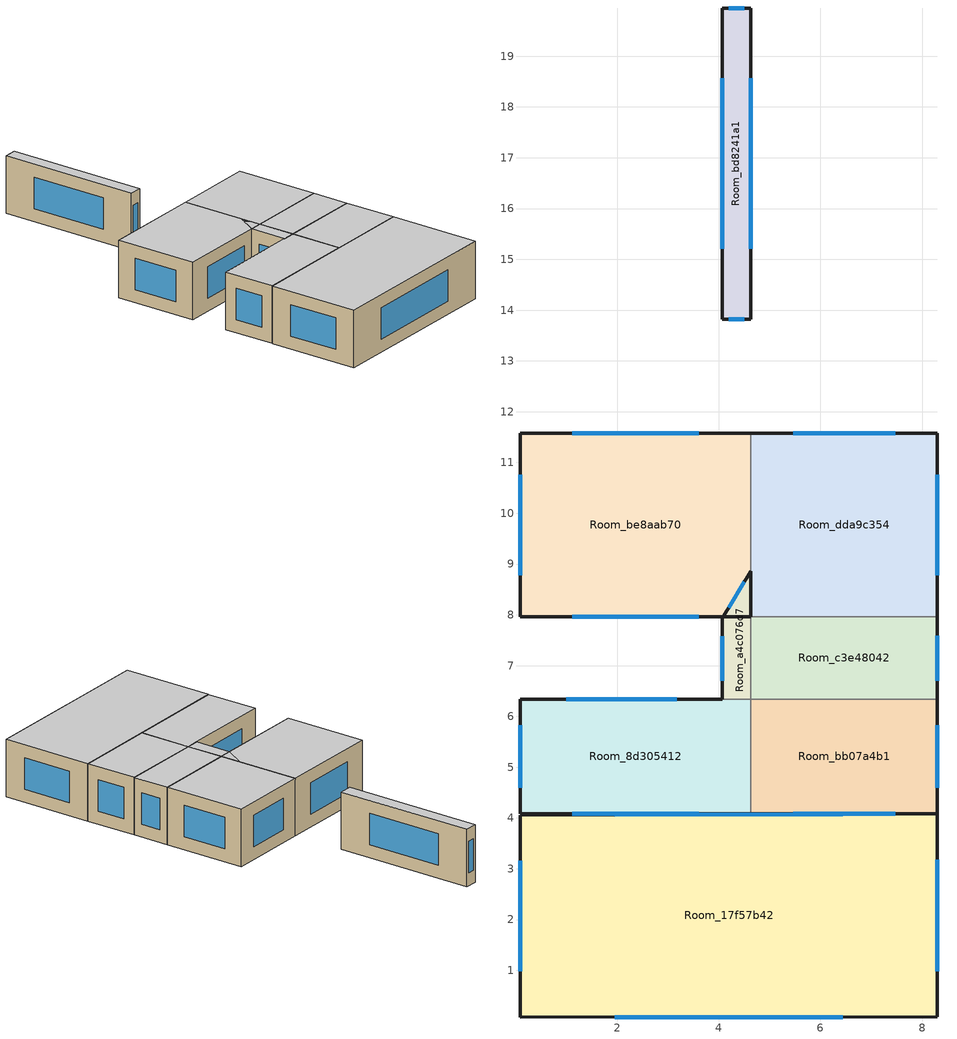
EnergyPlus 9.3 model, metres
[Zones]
Room_17f57b42
 floor adiabatic (Generic Interior Floor): 8.3,4.08 8.3,0.08 0.09,0.08 0.09,4.06 z0
 wall outside (Generic Exterior Wall): 0.09,4.06 0.09,0.08 8.3,0.08 8.3,4.08 0.09,4.06 z0:2.5
 window (Generic Double Pane): 0.09,3.16 0.09,0.98 / 1.95,0.08 6.44,0.08 / 8.3,0.99 8.3,3.17 / 6.44,4.07 1.95,4.06 z0.57:1.93
 ceiling adiabatic (Generic Interior Ceiling): 8.3,0.08 8.3,4.08 0.09,4.06 0.09,0.08 z2.5
Room_8d305412
 floor adiabatic (Generic Interior Floor): 4.63,6.34 4.63,4.08 0.09,4.08 0.09,6.34 z0
 wall outside (Generic Exterior Wall): 4.07,6.34 0.09,6.34 0.09,4.08 4.63,4.08 z0:2.5
 wall to Room_bb07a4b1 (Generic Interior Wall): 4.63,4.08 4.63,6.34 z0:2.5
 wall to Room_a4c076d7 (Generic Interior Wall): 4.63,6.34 4.07,6.34 z0:2.5
 window (Generic Double Pane): 1.12,4.08 3.6,4.08 / 3.17,6.34 0.99,6.34 / 0.09,5.83 0.09,4.59 z0.57:1.93
 ceiling adiabatic (Generic Interior Ceiling): 4.63,4.08 4.63,6.34 0.09,6.34 0.09,4.08 z2.5
Room_a4c076d7
 floor adiabatic (Generic Interior Floor): 4.63,8.86 4.63,6.34 4.07,6.34 4.07,7.94 z0
 wall outside (Generic Exterior Wall): 4.63,8.86 4.07,7.94 4.07,6.34 z0:2.5
 wall to Room_c3e48042 (Generic Interior Wall): 4.63,6.34 4.63,7.96 z0:2.5
 wall to Room_dda9c354 (Generic Interior Wall): 4.63,7.96 4.63,8.86 z0:2.5
 window (Generic Double Pane): 4.07,7.57 4.07,6.7 / 4.5,8.65 4.2,8.14 z0.57:1.93
 ceiling adiabatic (Generic Interior Ceiling): 4.63,6.34 4.63,8.86 4.07,7.94 4.07,6.34 z2.5
Room_bb07a4b1
 floor adiabatic (Generic Interior Floor): 8.3,6.34 8.3,4.08 4.63,4.08 4.63,6.34 z0
 wall outside (Generic Exterior Wall): 4.63,4.08 8.3,4.08 8.3,6.34 z0:2.5
 wall to Room_c3e48042 (Generic Interior Wall): 8.3,6.34 4.63,6.34 z0:2.5
 window (Generic Double Pane): 5.46,4.08 7.47,4.08 / 8.3,4.59 8.3,5.83 z0.57:1.93
 ceiling adiabatic (Generic Interior Ceiling): 8.3,4.08 8.3,6.34 4.63,6.34 4.63,4.08 z2.5
Room_bd8241a1
 floor adiabatic (Generic Interior Floor): 4.63,19.95 4.63,13.82 4.07,13.82 4.07,19.95 z0
 wall outside (Generic Exterior Wall): 4.07,13.82 4.63,13.82 4.63,19.95 4.07,19.95 4.07,13.82 z0:2.5
 window (Generic Double Pane): 4.2,13.82 4.5,13.82 / 4.63,15.21 4.63,18.56 / 4.5,19.95 4.2,19.95 / 4.07,18.56 4.07,15.21 z0.57:1.93
 ceiling adiabatic (Generic Interior Ceiling): 4.63,13.82 4.63,19.95 4.07,19.95 4.07,13.82 z2.5
Room_be8aab70
 floor adiabatic (Generic Interior Floor): 4.63,11.58 4.63,7.96 0.09,7.96 0.09,11.58 z0
 wall outside (Generic Exterior Wall): 4.63,11.58 0.09,11.58 0.09,7.96 4.63,7.96 4.63,8.86 z0:2.5
 wall to Room_dda9c354 (Generic Interior Wall): 4.63,8.86 4.63,11.58 z0:2.5
 window (Generic Double Pane): 0.09,10.76 0.09,8.78 / 1.12,7.96 3.6,7.96 / 3.6,11.58 1.12,11.58 z0.57:1.93
 ceiling adiabatic (Generic Interior Ceiling): 4.63,7.96 4.63,11.58 0.09,11.58 0.09,7.96 z2.5
Room_c3e48042
 floor adiabatic (Generic Interior Floor): 8.3,7.96 8.3,6.34 4.63,6.34 4.63,7.96 z0
 wall outside (Generic Exterior Wall): 8.3,6.34 8.3,7.96 z0:2.5
 wall to Room_dda9c354 (Generic Interior Wall): 8.3,7.96 4.63,7.96 z0:2.5
 window (Generic Double Pane): 8.3,6.71 8.3,7.59 z0.57:1.93
 ceiling adiabatic (Generic Interior Ceiling): 8.3,6.34 8.3,7.96 4.63,7.96 4.63,6.34 z2.5
Room_dda9c354
 floor adiabatic (Generic Interior Floor): 8.3,11.58 8.3,7.96 4.63,7.96 4.63,11.58 z0
 wall outside (Generic Exterior Wall): 8.3,7.96 8.3,11.58 4.63,11.58 z0:2.5
 window (Generic Double Pane): 8.3,8.78 8.3,10.76 / 7.47,11.58 5.46,11.58 z0.57:1.93
 ceiling adiabatic (Generic Interior Ceiling): 8.3,7.96 8.3,11.58 4.63,11.58 4.63,7.96 z2.5
[Building]
Building 1: North Axis {deg}=-0; Terrain=City; Solar Distribution=FullExteriorWithReflections
[Site:Location]
Site 1: Latitude {deg}=0; Longitude {deg}=0; Time Zone {hr}=0; Elevation {m}=0
[SizingPeriod:DesignDay] Day of Month=21; Dry-Bulb Temperature Range Modifier Type=DefaultMultipliers; Barometric Pressure {Pa}=101253; Rain Indicator=No; Snow Indicator=No; Daylight Saving Time Indicator=No
Name | Month | Day Type | Maximum Dry-Bulb Temperature {C} | Daily Dry-Bulb Temperature Range {deltaC} | Humidity Condition Type | Wetbulb or DewPoint at Maximum Dry-Bulb {C} | Wind Speed {m/s} | Wind Direction {deg} | Solar Model Indicator | ASHRAE Clear Sky Optical Depth for Beam Irradiance (taub) | ASHRAE Clear Sky Optical Depth for Diffuse Irradiance (taud) | Enthalpy at Maximum Dry-Bulb {J/kg} | Sky Clearness
Boston Logan IntL Arpt Ann Clg .4% Condns DB=>MWB | 7 | SummerDesignDay | 32.7 | 8.4 | Wetbulb | 22.9 | 6.3 | 270 | ASHRAETau | 0.488 | 1.95
Boston Logan IntL Arpt Ann Clg .4% Condns DP=>MDB | 7 | SummerDesignDay | 27.3 | 8.4 | Dewpoint | 22.8 | 6.3 | 270 | ASHRAETau | 0.488 | 1.95
Boston Logan IntL Arpt Ann Clg .4% Condns Enth=>MDB | 7 | SummerDesignDay | 30.6 | 8.4 | Enthalpy |  | 6.3 | 270 | ASHRAETau | 0.488 | 1.95 | 74100
Boston Logan IntL Arpt Ann Clg .4% Condns WB=>MDB | 7 | SummerDesignDay | 30.2 | 8.4 | Wetbulb | 24.6 | 6.3 | 270 | ASHRAETau | 0.488 | 1.95
Boston Logan IntL Arpt Ann Htg 99.6% Condns DB | 1 | WinterDesignDay | -13.6 | 0 | Wetbulb | -13.6 | 7.2 | 320 | ASHRAEClearSky |  |  |  | 0
Boston Logan IntL Arpt Ann Htg Wind 99.6% Condns WS=>MCDB | 1 | WinterDesignDay | 2.1 | 0 | Wetbulb | 2.1 | 14.1 | 320 | ASHRAEClearSky |  |  |  | 0
Boston Logan IntL Arpt Ann Hum_n 99.6% Condns DP=>MCDB | 1 | WinterDesignDay | -12 | 0 | Dewpoint | -24.4 | 7.2 | 320 | ASHRAEClearSky |  |  |  | 0
[Material] Thermal Absorptance=0.9
Name | Roughness | Thickness {m} | Conductivity {W/m-K} | Density {kg/m3} | Specific Heat {J/kg-K} | Solar Absorptance | Visible Absorptance
Generic 50mm Insulation | MediumRough | 0.05 | 0.03 | 43 | 1210 | 0.7 | 0.7
Generic Acoustic Tile | MediumSmooth | 0.02 | 0.06 | 368 | 590 | 0.2 | 0.2
Generic Brick | MediumRough | 0.1 | 0.9 | 1920 | 790 | 0.65 | 0.65
Generic Ceiling Air Gap | Smooth | 0.1 | 0.556 | 1.28 | 1000 | 0.7 | 0.7
Generic Gypsum Board | MediumSmooth | 0.0127 | 0.16 | 800 | 1090 | 0.5 | 0.5
Generic LW Concrete | MediumRough | 0.1 | 0.53 | 1280 | 840 | 0.8 | 0.8
Generic Wall Air Gap | Smooth | 0.1 | 0.667 | 1.28 | 1000 | 0.7 | 0.7
[WindowMaterial:Gas]
Generic Window Air Gap: Gas Type=Air; Thickness {m}=0.0127
[WindowMaterial:Glazing] Optical Data Type=SpectralAverage; Thickness {m}=0.006; Infrared Transmittance at Normal Incidence=0; Front Side Infrared Hemispherical Emissivity=0.84; Conductivity {W/m-K}=1; Dirt Correction Factor for Solar and Visible Transmittance=1; Solar Diffusing=No
Name | Solar Transmittance at Normal Incidence | Front Side Solar Reflectance at Normal Incidence | Back Side Solar Reflectance at Normal Incidence | Visible Transmittance at Normal Incidence | Front Side Visible Reflectance at Normal Incidence | Back Side Visible Reflectance at Normal Incidence | Back Side Infrared Hemispherical Emissivity
Generic Clear Glass | 0.77 | 0.07 | 0.07 | 0.88 | 0.08 | 0.08 | 0.84
Generic Low-e Glass | 0.45 | 0.36 | 0.36 | 0.71 | 0.21 | 0.21 | 0.047
[Construction]
Generic Double Pane: Generic Low-e Glass, Generic Window Air Gap, Generic Clear Glass
Generic Exterior Wall: Generic Brick, Generic LW Concrete, Generic 50mm Insulation, Generic Wall Air Gap, Generic Gypsum Board
Generic Interior Ceiling: Generic LW Concrete, Generic Ceiling Air Gap, Generic Acoustic Tile
Generic Interior Floor: Generic Acoustic Tile, Generic Ceiling Air Gap, Generic LW Concrete
Generic Interior Wall: Generic Gypsum Board, Generic Wall Air Gap, Generic Gypsum Board
[Zone]
Room_17f57b42; Room_8d305412; Room_a4c076d7; Room_bb07a4b1; Room_bd8241a1; Room_be8aab70; Room_c3e48042; Room_dda9c354
[ZoneControl:Thermostat]
Name | Zone or ZoneList | Control Type Schedule | Control 1
Room_17f57b42 Thermostat | Room_17f57b42 | Room_17f57b42 Thermostat Schedule | Thermostat Setpoint Dual Setpoint 8
Room_8d305412 Thermostat | Room_8d305412 | Room_8d305412 Thermostat Schedule | Thermostat Setpoint Dual Setpoint 7
Room_a4c076d7 Thermostat | Room_a4c076d7 | Room_a4c076d7 Thermostat Schedule | Thermostat Setpoint Dual Setpoint 5
Room_bb07a4b1 Thermostat | Room_bb07a4b1 | Room_bb07a4b1 Thermostat Schedule | Thermostat Setpoint Dual Setpoint 6
Room_bd8241a1 Thermostat | Room_bd8241a1 | Room_bd8241a1 Thermostat Schedule | Thermostat Setpoint Dual Setpoint 1
Room_be8aab70 Thermostat | Room_be8aab70 | Room_be8aab70 Thermostat Schedule | Thermostat Setpoint Dual Setpoint 3
Room_c3e48042 Thermostat | Room_c3e48042 | Room_c3e48042 Thermostat Schedule | Thermostat Setpoint Dual Setpoint 4
Room_dda9c354 Thermostat | Room_dda9c354 | Room_dda9c354 Thermostat Schedule | Thermostat Setpoint Dual Setpoint 2
[ThermostatSetpoint:DualSetpoint] Heating Setpoint Temperature Schedule=Generic Office Heating; Cooling Setpoint Temperature Schedule=Generic Office Cooling
Thermostat Setpoint Dual Setpoint 8; Thermostat Setpoint Dual Setpoint 7; Thermostat Setpoint Dual Setpoint 5; Thermostat Setpoint Dual Setpoint 6; Thermostat Setpoint Dual Setpoint 1; Thermostat Setpoint Dual Setpoint 3; Thermostat Setpoint Dual Setpoint 4; Thermostat Setpoint Dual Setpoint 2
[ZoneHVAC:IdealLoadsAirSystem] Maximum Heating Supply Air Temperature {C}=50; Minimum Cooling Supply Air Temperature {C}=13; Heating Limit=LimitCapacity; Maximum Sensible Heating Capacity {W}=Autosize; Cooling Limit=LimitFlowRateAndCapacity; Maximum Cooling Air Flow Rate {m3/s}=Autosize; Maximum Total Cooling Capacity {W}=Autosize; Design Specification Outdoor Air Object=Generic Office Ventilation; Demand Controlled Ventilation Type=None; Outdoor Air Economizer Type=DifferentialDryBulb; Sensible Heat Recovery Effectiveness=0; Latent Heat Recovery Effectiveness=0
Room_17f57b42 Ideal Loads Air System; Room_8d305412 Ideal Loads Air System; Room_a4c076d7 Ideal Loads Air System; Room_bb07a4b1 Ideal Loads Air System; Room_bd8241a1 Ideal Loads Air System; Room_be8aab70 Ideal Loads Air System; Room_c3e48042 Ideal Loads Air System; Room_dda9c354 Ideal Loads Air System
[DesignSpecification:OutdoorAir]
Generic Office Ventilation: Outdoor Air Method=Sum; Outdoor Air Flow per Person {m3/s-person}=0.00236; Outdoor Air Flow per Zone Floor Area {m3/s-m2}=0.000305; Outdoor Air Flow per Zone {m3/s}=0; Outdoor Air Flow Air Changes per Hour {1/hr}=0
[Zone equipment]
Room_17f57b42: Room_17f57b42 Ideal Loads Air System
Room_8d305412: Room_8d305412 Ideal Loads Air System
Room_a4c076d7: Room_a4c076d7 Ideal Loads Air System
Room_bb07a4b1: Room_bb07a4b1 Ideal Loads Air System
Room_bd8241a1: Room_bd8241a1 Ideal Loads Air System
Room_be8aab70: Room_be8aab70 Ideal Loads Air System
Room_c3e48042: Room_c3e48042 Ideal Loads Air System
Room_dda9c354: Room_dda9c354 Ideal Loads Air System
[Sizing:Zone] Zone Cooling Design Supply Air Temperature Input Method=SupplyAirTemperature; Zone Cooling Design Supply Air Temperature {C}=14; Zone Cooling Design Supply Air Temperature Difference {deltaC}=11.11; Zone Heating Design Supply Air Temperature Input Method=SupplyAirTemperature; Zone Heating Design Supply Air Temperature {C}=40; Zone Heating Design Supply Air Temperature Difference {deltaC}=11.11; Zone Cooling Design Supply Air Humidity Ratio {kgWater/kgDryAir}=0.0085; Zone Heating Design Supply Air Humidity Ratio {kgWater/kgDryAir}=0.008; Design Specification Outdoor Air Object=Generic Office Ventilation; Cooling Design Air Flow Method=DesignDay; Cooling Design Air Flow Rate {m3/s}=0; Cooling Minimum Air Flow per Zone Floor Area {m3/s-m2}=0.000762; Cooling Minimum Air Flow {m3/s}=0; Cooling Minimum Air Flow Fraction=0; Heating Design Air Flow Method=DesignDay; Heating Design Air Flow Rate {m3/s}=0; Heating Maximum Air Flow per Zone Floor Area {m3/s-m2}=0.002032; Heating Maximum Air Flow {m3/s}=0.141576; Heating Maximum Air Flow Fraction=0.3; Account for Dedicated Outdoor Air System=No
Room_17f57b42; Room_8d305412; Room_a4c076d7; Room_bb07a4b1; Room_bd8241a1; Room_be8aab70; Room_c3e48042; Room_dda9c354
[Schedule:Compact]
Room_17f57b42 Thermostat Schedule; Room_8d305412 Thermostat Schedule; Room_a4c076d7 Thermostat Schedule; Room_bb07a4b1 Thermostat Schedule; Room_bd8241a1 Thermostat Schedule; Room_be8aab70 Thermostat Schedule; Room_c3e48042 Thermostat Schedule; Room_dda9c354 Thermostat Schedule: Through: 12/31, For: AllDays, Until: 24:00, 4
[Schedule:Day:Interval]
Schedule Day 4; OfficeMedium HTGSETP_SCH_YES_OPTIMUM_Default_SmrDsn 1; OfficeMedium HTGSETP_SCH_YES_OPTIMUM_Default 1: No, 24:00, 15.6
Schedule Day 5: No, 05:00, 15.6, 06:00, 17.8, 07:00, 20, 22:00, 21, 24:00, 15.6
Schedule Day 6: No, 05:00, 15.6, 06:00, 17.8, 07:00, 20, 17:00, 21, 24:00, 15.6
OfficeMedium HTGSETP_SCH_YES_OPTIMUM_WntrDsn 1: No, 05:00, 15.6, 06:00, 17.6, 07:00, 19.6, 22:00, 21, 24:00, 15.6
Schedule Day 10; OfficeMedium CLGSETP_SCH_YES_OPTIMUM_Default_WntrDsn 1; OfficeMedium CLGSETP_SCH_YES_OPTIMUM_Default 1: No, 24:00, 26.7
Schedule Day 11: No, 05:00, 26.7, 06:00, 25.6, 07:00, 25, 22:00, 24, 24:00, 26.7
Schedule Day 12: No, 05:00, 26.7, 06:00, 25.7, 07:00, 25, 17:00, 24, 24:00, 26.7
OfficeMedium CLGSETP_SCH_YES_OPTIMUM_SmrDsn 1: No, 05:00, 26.7, 06:00, 25.7, 07:00, 25, 22:00, 24, 24:00, 26.7
[Schedule:Week:Daily]
Generic Office Heating Week Rule - Jan1-Dec31: Schedule Day 4, Schedule Day 5, Schedule Day 5, Schedule Day 5, Schedule Day 5, Schedule Day 5, Schedule Day 6, OfficeMedium HTGSETP_SCH_YES_OPTIMUM_Default 1, OfficeMedium HTGSETP_SCH_YES_OPTIMUM_Default_SmrDsn 1, OfficeMedium HTGSETP_SCH_YES_OPTIMUM_WntrDsn 1, Schedule Day 4, Schedule Day 4
Generic Office Cooling Week Rule - Jan1-Dec31: Schedule Day 10, Schedule Day 11, Schedule Day 11, Schedule Day 11, Schedule Day 11, Schedule Day 11, Schedule Day 12, OfficeMedium CLGSETP_SCH_YES_OPTIMUM_Default 1, OfficeMedium CLGSETP_SCH_YES_OPTIMUM_SmrDsn 1, OfficeMedium CLGSETP_SCH_YES_OPTIMUM_Default_WntrDsn 1, Schedule Day 10, Schedule Day 10
[Schedule:Year]
Generic Office Heating: Generic Office Heating Week Rule - Jan1-Dec31, 1, 1, 12, 31
Generic Office Cooling: Generic Office Cooling Week Rule - Jan1-Dec31, 1, 1, 12, 31
